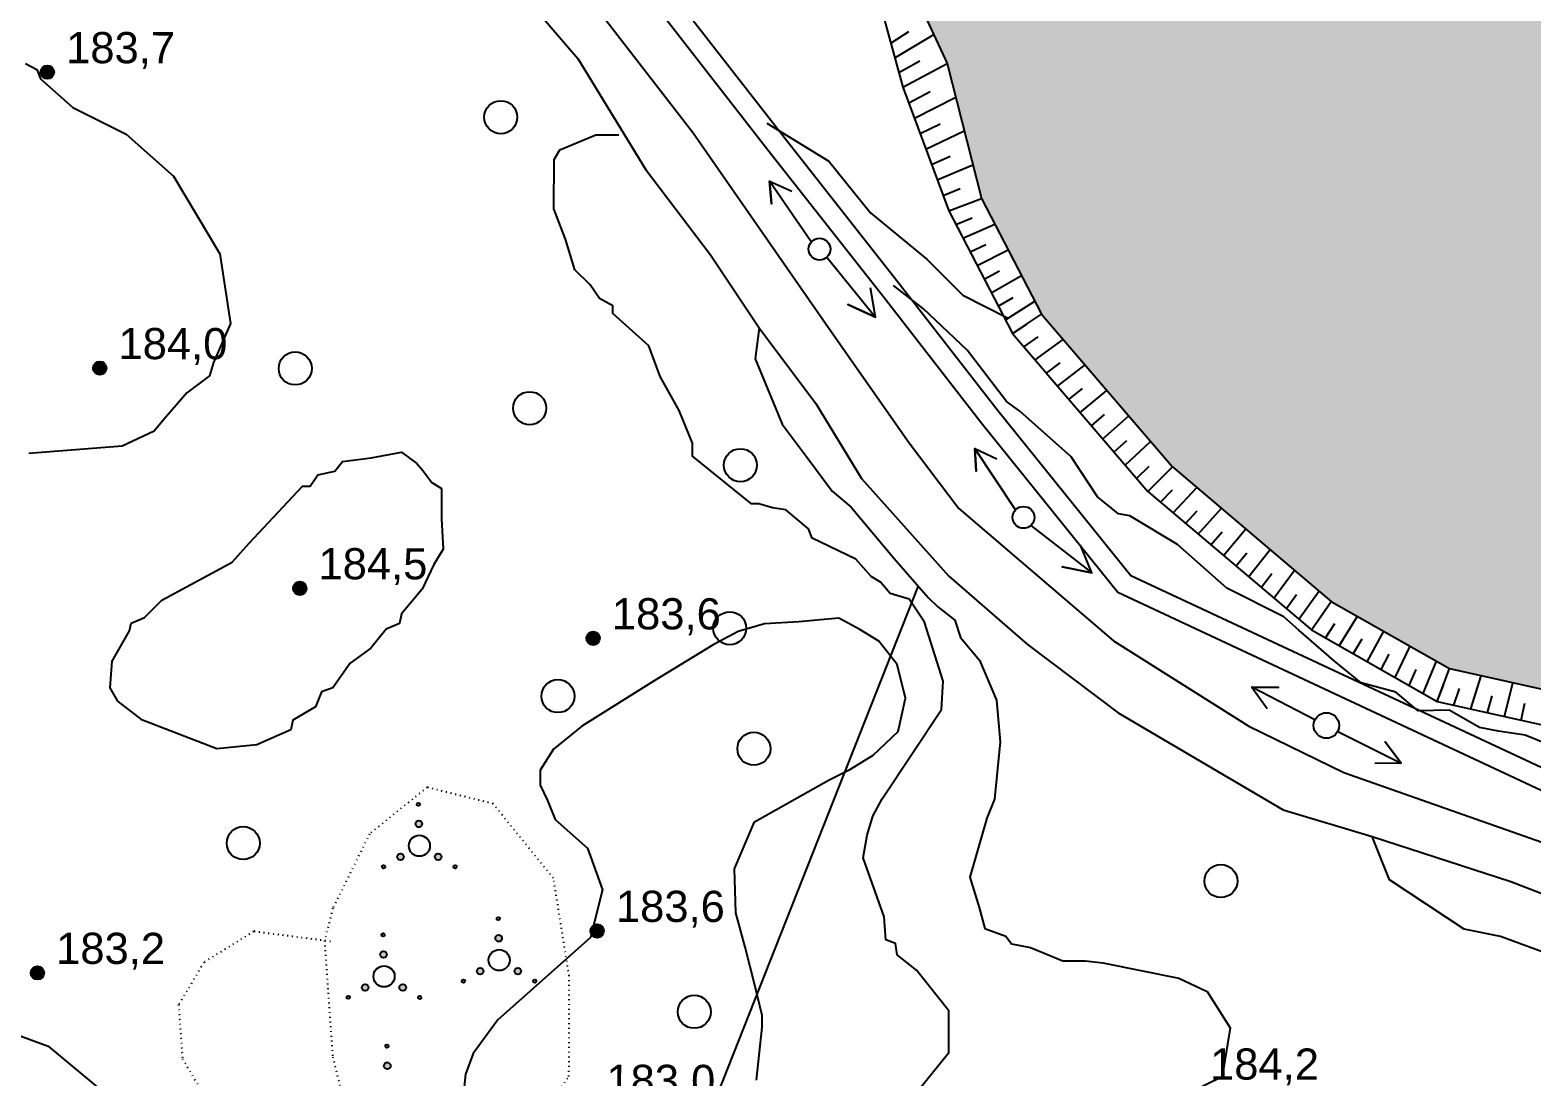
# Model space of a CAD drawing. Header units: millimetres. Extents: x 6243 to 9314, y 4730 to 7085.
# Drawn here: x 6954 to 7117.9, y 6244.3 to 6358.5 of the extents above; entities that cross this region are included whole.
import ezdxf

# ---------------------------------------------------------------- set-up
doc = ezdxf.new("R2010")
doc.units = ezdxf.units.MM
doc.header["$LTSCALE"] = 0.7
doc.linetypes.add('ACAD_ISO07W100', pattern=[3, 0, -3])
for name, color, linetype in [('відм', 14, 'Continuous'), ('горизонталі', 22, 'Continuous'), ('дерево', 7, 'Continuous'), ('кущ', 7, 'Continuous'), ('Откос', 7, 'Continuous'), ('чорн', 255, 'Continuous')]:
    doc.layers.add(name, color=color, linetype=linetype)
doc.styles.get("Standard").update_dxf_attribs({"font": 'arial.ttf'})

# ---------------------------------------------------------------- blocks, each defined once
blk = doc.blocks.new('2')
at = {"layer": 'чорн', "color": 7, "ltscale": 0.2, "transparency": 33554687}
for points in [[(5384.233, 2474.058), (5382.066, 2477.267), (5383.331, 2476.55), (5382.066, 2477.267), (5382.248, 2475.845)], [(5385.02, 2472.908), (5387.227, 2469.727), (5387.017, 2471.165), (5387.227, 2469.727), (5385.968, 2470.41)]]:
    blk.add_lwpolyline(points, dxfattribs=at)
blk.add_circle((5384.633, 2473.487), 0.697, dxfattribs=at)

msp = doc.modelspace()

# ---------------------------------------------------------------- hatches: boundary and pattern name
at = {"layer": 'відм', "ltscale": 0.2, "true_color": 0x000000}
h = msp.add_hatch(color=18, dxfattribs=at)
h.dxf.hatch_style = 1
h.paths.add_polyline_path([(6956.67, 6353.91, 1), (6955.2, 6353.92, 1)])
h = msp.add_hatch(color=18, dxfattribs=at)
h.dxf.hatch_style = 1
h.paths.add_polyline_path([(6962.38, 6321.63, 1), (6960.92, 6321.64, 1)])
h = msp.add_hatch(color=18, dxfattribs=at)
h.dxf.hatch_style = 1
h.paths.add_polyline_path([(6984.2, 6297.62, 1), (6982.74, 6297.62, 1)])
h = msp.add_hatch(color=18, dxfattribs=at)
h.dxf.hatch_style = 1
h.paths.add_polyline_path([(7016.21, 6292.16, 1), (7014.74, 6292.17, 1)])
h = msp.add_hatch(color=18, dxfattribs=at)
h.dxf.hatch_style = 1
h.paths.add_polyline_path([(7016.65, 6260.25, 1), (7015.18, 6260.25, 1)])
h = msp.add_hatch(color=18, dxfattribs=at)
h.dxf.hatch_style = 1
h.paths.add_polyline_path([(6955.58, 6255.67, 1), (6954.12, 6255.67, 1)])
at = {"layer": 'кущ', "ltscale": 0.2, "true_color": 0x000000}
h = msp.add_hatch(color=18, dxfattribs=at)
h.dxf.hatch_style = 1
h.paths.add_polyline_path([(6996.47, 6271.56), (6996.46, 6272.28, -0.133506), (6996.64, 6272.23, -0.764437)])
h.paths.add_polyline_path([(6996.47, 6271.56, -0.133506), (6996.29, 6271.6, -0.764437), (6996.46, 6272.28)])
h.paths.add_polyline_path([(6996.42, 6274.24, -0.133506), (6996.51, 6274.21, -0.764437), (6996.43, 6273.88)])
h.paths.add_polyline_path([(6996.42, 6274.24), (6996.43, 6273.88, -0.133506), (6996.33, 6273.9, -0.764437)])
h = msp.add_hatch(color=18, dxfattribs=at)
h.dxf.hatch_style = 1
h.paths.add_polyline_path([(6994.78, 6268.52), (6994.15, 6268.16, -0.133506), (6994.1, 6268.34, -0.764437)])
h.paths.add_polyline_path([(6994.78, 6268.52, -0.133506), (6994.83, 6268.34, -0.764437), (6994.15, 6268.16)])
h.paths.add_polyline_path([(6992.46, 6267.17, -0.133506), (6992.44, 6267.26, -0.764437), (6992.77, 6267.35)])
h.paths.add_polyline_path([(6992.46, 6267.17), (6992.77, 6267.35, -0.133506), (6992.8, 6267.26, -0.764437)])
h = msp.add_hatch(color=18, dxfattribs=at)
h.dxf.hatch_style = 1
h.paths.add_polyline_path([(6998.25, 6268.52), (6998.88, 6268.15, 0.133506), (6998.93, 6268.33, 0.764437)])
h.paths.add_polyline_path([(6998.25, 6268.52, 0.133506), (6998.2, 6268.33, 0.764437), (6998.88, 6268.15)])
h.paths.add_polyline_path([(7000.57, 6267.16, 0.133506), (7000.59, 6267.25, 0.764437), (7000.25, 6267.34)])
h.paths.add_polyline_path([(7000.57, 6267.16), (7000.25, 6267.34, 0.133506), (7000.23, 6267.25, 0.764437)])
h = msp.add_hatch(color=18, dxfattribs=at)
h.dxf.hatch_style = 1
h.paths.add_polyline_path([(7005.17, 6259.08), (7005.16, 6259.81, -0.133506), (7005.34, 6259.76, -0.764437)])
h.paths.add_polyline_path([(7005.17, 6259.08, -0.133506), (7004.99, 6259.13, -0.764437), (7005.16, 6259.81)])
h.paths.add_polyline_path([(7005.12, 6261.77, -0.133506), (7005.21, 6261.74, -0.764437), (7005.13, 6261.4)])
h.paths.add_polyline_path([(7005.12, 6261.77), (7005.13, 6261.4, -0.133506), (7005.03, 6261.43, -0.764437)])
h = msp.add_hatch(color=18, dxfattribs=at)
h.dxf.hatch_style = 1
h.paths.add_polyline_path([(6992.61, 6257.31), (6992.6, 6258.03, -0.133506), (6992.78, 6257.98, -0.764437)])
h.paths.add_polyline_path([(6992.61, 6257.31, -0.133506), (6992.43, 6257.35, -0.764437), (6992.6, 6258.03)])
h.paths.add_polyline_path([(6992.56, 6259.99, -0.133506), (6992.65, 6259.97, -0.764437), (6992.57, 6259.63)])
h.paths.add_polyline_path([(6992.56, 6259.99), (6992.57, 6259.63, -0.133506), (6992.47, 6259.65, -0.764437)])
h = msp.add_hatch(color=18, dxfattribs=at)
h.dxf.hatch_style = 1
h.paths.add_polyline_path([(7003.48, 6256.05), (7002.85, 6255.68, -0.133506), (7002.8, 6255.87, -0.764437)])
h.paths.add_polyline_path([(7003.48, 6256.05, -0.133506), (7003.53, 6255.87, -0.764437), (7002.85, 6255.68)])
h.paths.add_polyline_path([(7001.16, 6254.69, -0.133506), (7001.14, 6254.79, -0.764437), (7001.47, 6254.88)])
h.paths.add_polyline_path([(7001.16, 6254.69), (7001.47, 6254.88, -0.133506), (7001.5, 6254.79, -0.764437)])
h = msp.add_hatch(color=18, dxfattribs=at)
h.dxf.hatch_style = 1
h.paths.add_polyline_path([(7006.95, 6256.05), (7007.58, 6255.68, 0.133506), (7007.63, 6255.86, 0.764437)])
h.paths.add_polyline_path([(7006.95, 6256.05, 0.133506), (7006.9, 6255.86, 0.764437), (7007.58, 6255.68)])
h.paths.add_polyline_path([(7009.26, 6254.69, 0.133506), (7009.29, 6254.78, 0.764437), (7008.95, 6254.87)])
h.paths.add_polyline_path([(7009.26, 6254.69), (7008.95, 6254.87, 0.133506), (7008.93, 6254.78, 0.764437)])
h = msp.add_hatch(color=18, dxfattribs=at)
h.dxf.hatch_style = 1
h.paths.add_polyline_path([(6990.91, 6254.27), (6990.29, 6253.91, -0.133506), (6990.24, 6254.09, -0.764437)])
h.paths.add_polyline_path([(6990.91, 6254.27, -0.133506), (6990.96, 6254.09, -0.764437), (6990.29, 6253.91)])
h.paths.add_polyline_path([(6988.6, 6252.92, -0.133506), (6988.58, 6253.01, -0.764437), (6988.91, 6253.1)])
h.paths.add_polyline_path([(6988.6, 6252.92), (6988.91, 6253.1, -0.133506), (6988.94, 6253.01, -0.764437)])
h = msp.add_hatch(color=18, dxfattribs=at)
h.dxf.hatch_style = 1
h.paths.add_polyline_path([(6994.39, 6254.27), (6995.02, 6253.9, 0.133506), (6995.07, 6254.08, 0.764437)])
h.paths.add_polyline_path([(6994.39, 6254.27, 0.133506), (6994.34, 6254.09, 0.764437), (6995.02, 6253.9)])
h.paths.add_polyline_path([(6996.7, 6252.91, 0.133506), (6996.73, 6253, 0.764437), (6996.39, 6253.09)])
h.paths.add_polyline_path([(6996.7, 6252.91), (6996.39, 6253.09, 0.133506), (6996.37, 6253, 0.764437)])
h = msp.add_hatch(color=18, dxfattribs=at)
h.dxf.hatch_style = 1
h.paths.add_polyline_path([(6993.03, 6245.19), (6993.01, 6245.91, -0.133506), (6993.2, 6245.86, -0.764437)])
h.paths.add_polyline_path([(6993.03, 6245.19, -0.133506), (6992.84, 6245.23, -0.764437), (6993.01, 6245.91)])
h.paths.add_polyline_path([(6992.97, 6247.87, -0.133506), (6993.06, 6247.85, -0.764437), (6992.98, 6247.51)])
h.paths.add_polyline_path([(6992.97, 6247.87), (6992.98, 6247.51, -0.133506), (6992.89, 6247.53, -0.764437)])
at = {"layer": 'чорн', "ltscale": 0.2, "true_color": 0x7aafdf}
h = msp.add_hatch(color=143, dxfattribs=at)
h.dxf.hatch_style = 1
h.paths.add_polyline_path([(7051.75, 6427.54), (7031.34, 6453.15), (7022.25, 6462.51), (7015.11, 6472.69), (7010.39, 6476.75), (7001.48, 6476.76), (6987.69, 6472.9), (6973.26, 6462.38), (6971.88, 6455.72), (6976.76, 6443.52), (6997.48, 6410.18), (7007.67, 6392.59), (7026.81, 6374.67), (7035.19, 6370.66), (7042.41, 6369.66), (7049.68, 6364.37), (7054.11, 6354.88), (7057.84, 6340.15), (7064.39, 6327.53), (7078.67, 6310.87), (7096.01, 6296.2), (7108.92, 6288.86), (7127.85, 6284.65), (7147.64, 6288.17), (7163.92, 6295.21), (7169.66, 6301.46), (7169.67, 6310.63), (7164.33, 6323.05), (7167.4, 6330.72), (7174.91, 6335.08), (7181.97, 6334.65), (7195.62, 6326.8), (7197.17, 6332.87), (7193.6, 6342.08), (7194.62, 6345.7), (7202.29, 6346.8), (7202.3, 6350.91), (7195.58, 6358.81), (7187.28, 6364.32), (7187.27, 6355.54), (7180.44, 6341.92), (7173.35, 6345.22), (7175.83, 6357.12), (7182.04, 6367.79), (7180.02, 6369.13), (7172.93, 6372.53), (7160.44, 6381.4), (7145.48, 6387.4), (7121.91, 6389.59), (7106.03, 6393.78), (7078.64, 6402.84), (7070.07, 6407.22)])

# ---------------------------------------------------------------- linework, layer by layer
at = {"layer": 'відм', "color": 18, "ltscale": 0.2, "true_color": 0x000000}
for centre in [(6955.93, 6353.92), (6961.65, 6321.64), (6983.47, 6297.62), (7015.47, 6292.17), (7015.91, 6260.25), (6954.85, 6255.67)]:
    msp.add_circle(centre, 0.733, dxfattribs=at)
at = {"layer": 'горизонталі', "color": 18, "true_color": 0x000000}
for points in [[(6953.54, 6354.85), (6954.79, 6354.22), (6955.2, 6353.18), (6958.72, 6350.07), (6964.53, 6347.16), (6969.71, 6342.59), (6974.74, 6334.1), (6975.92, 6326.5), (6974.05, 6322.25), (6973.63, 6320.79), (6971.14, 6318.93), (6968.64, 6316.03), (6967.6, 6314.78), (6964.08, 6313.13), (6953.91, 6312.31)], [(7034.44, 6348.35), (7041.2, 6344.23), (7045.75, 6338.59), (7051.9, 6333.47), (7055.81, 6329.59), (7060.75, 6327.07)], [(7047.74, 6238.88), (7054.28, 6247.01), (7054.29, 6251.54), (7050.74, 6255.97), (7048.66, 6257.63), (7048.46, 6258.88), (7047.42, 6259.29), (7047.22, 6261.78), (7044.94, 6268.22), (7045.36, 6270.71), (7045.98, 6272.78), (7047.02, 6274.65), (7053.47, 6284.39), (7053.68, 6287.5), (7051.61, 6293.94), (7049.95, 6296.43), (7047.88, 6297.05), (7046.84, 6298.3), (7045.81, 6298.92), (7044.15, 6300.79), (7039.38, 6303.08), (7038.97, 6304.12), (7036.48, 6306.2), (7035.03, 6306.41), (7033.57, 6306.82), (7032.74, 6306.82), (7026.32, 6312.02), (7026.32, 6313.47), (7024.87, 6317), (7022.8, 6320.74), (7021.56, 6324.06), (7017.62, 6327.59), (7017.62, 6328.42), (7016.17, 6329.25), (7015.14, 6330.71), (7013.48, 6332.37), (7012.45, 6335.69), (7011.2, 6339.01), (7011.21, 6344.4), (7011.83, 6345.44), (7015.78, 6347.1), (7018.27, 6347.09)], [(7119.65, 6280.58), (7117.16, 6281.62), (7114.26, 6282.04), (7112.18, 6282.45), (7108.87, 6284.33), (7105.48, 6284.26), (7103.03, 6286.3), (7099.28, 6287.31), (7096.31, 6289.71), (7092.48, 6293.06), (7090.83, 6294.51), (7084.61, 6297.63), (7079.22, 6302.41), (7074.03, 6305.53), (7072.79, 6305.74), (7070.51, 6307.61), (7067.61, 6311.97), (7062.01, 6316.96), (7060.56, 6318), (7056.28, 6323.6), (7051.5, 6328.1), (7048.23, 6330.66)], [(7033.58, 6326.05), (7033.15, 6322.67), (7036.1, 6315.53), (7038.83, 6311.88), (7041.56, 6308.22), (7043.62, 6306.46), (7048.33, 6300.89), (7052.03, 6296.63), (7053.07, 6295.6), (7054.93, 6294.14), (7055.55, 6292.27), (7057.62, 6289.78), (7059.49, 6285.42), (7059.89, 6280.86), (7059.26, 6274.63), (7058.43, 6272.56), (7056.56, 6266.13), (7057.59, 6262.81), (7058.21, 6260.52), (7060.49, 6259.69), (7061.11, 6258.86), (7063.19, 6258.44), (7066.71, 6256.99), (7069.2, 6256.98), (7071.07, 6256.77), (7079.37, 6255.11), (7082.48, 6253.65), (7084.96, 6249.7), (7084.11, 6244.33), (7076.48, 6240.59)], [(6996.88, 6310.48), (6997.89, 6309.15), (6998.93, 6308.52), (6998.92, 6305.2), (6999.13, 6301.88), (6998.09, 6300.23), (6996.84, 6297.53), (6994.55, 6294.83), (6994.34, 6293.8), (6992.89, 6293.18), (6991.23, 6291.1), (6988.95, 6289.45), (6987.07, 6286.75), (6985.83, 6286.34), (6985.2, 6284.68), (6982.71, 6283.23), (6982.5, 6282.19), (6978.77, 6280.54), (6974.41, 6280.13), (6966.32, 6283.25), (6963.63, 6285.33), (6962.8, 6286.78), (6963.01, 6289.68), (6964.88, 6293), (6965.09, 6293.83), (6966.54, 6294.45), (6968.41, 6296.32), (6976.09, 6300.46), (6977.96, 6302.53), (6983.78, 6308.75), (6984.61, 6308.75), (6985.44, 6309.99), (6987.31, 6310.4), (6988.14, 6311.44), (6991.25, 6311.85), (6994.57, 6312.47), (6996.23, 6311.22), (6996.88, 6310.48)], [(7033.29, 6243.96), (7033.92, 6249.76), (7033.92, 6251.01), (7033.1, 6254.33), (7032.07, 6258.48), (7031.03, 6262.22), (7030.89, 6267.04), (7033.09, 6272.15), (7041.22, 6276.73), (7043.57, 6277.88), (7046.04, 6279.43), (7048.77, 6282.02), (7049.55, 6285.64), (7048.64, 6289.3), (7046.63, 6291.87), (7044.56, 6293.12), (7042.27, 6294.36), (7037.92, 6293.95), (7034.18, 6293.75), (7031.28, 6292.92), (7028.58, 6291.47), (7022.14, 6287.54), (7014.25, 6282.57), (7011.14, 6280.08), (7009.68, 6277.8), (7009.68, 6276.14), (7010.51, 6274.48), (7011.33, 6272.41), (7014.86, 6269.29), (7016.51, 6264.72), (7015.18, 6259.52), (7010.23, 6255.12), (7005.09, 6250.55), (7002.38, 6246.9), (7001.55, 6244.62), (7001.34, 6242.54)], [(7136.04, 6219.69), (7137.46, 6222.75), (7137.98, 6235.27), (7137.29, 6245.33), (7130.25, 6253.4), (7125.18, 6256.59), (7120.39, 6257.48), (7114.47, 6259.66), (7110.52, 6260.43), (7102.37, 6265.82), (7100.47, 6270.57)], [(6951.19, 6249.45), (6956.02, 6247.67), (6962.76, 6242.07), (6970.16, 6235.93), (6976.3, 6229.13), (6979.26, 6224.59), (6980.55, 6220.14)]]:
    msp.add_lwpolyline(points, dxfattribs=at)
at = {"layer": 'дерево', "color": 18, "ltscale": 0.2, "true_color": 0x000000}
for centre in [(7005.4, 6349.01), (6982.97, 6321.6), (7008.55, 6317.27), (7031.54, 6311.05), (7030.38, 6293.27), (7011.64, 6285.86), (7033.01, 6280.13), (6977.3, 6269.83), (7083.96, 6265.69), (7026.51, 6251.43)]:
    msp.add_circle(centre, 1.8, dxfattribs=at)
at = {"layer": 'кущ', "color": 18, "ltscale": 0.2, "true_color": 0x000000}
for centre, radius in [((6996.42, 6274.06), 0.181), ((6996.47, 6271.92), 0.362), ((6996.52, 6269.54), 1.15), ((6994.46, 6268.34), 0.362), ((6998.57, 6268.33), 0.362), ((6992.62, 6267.26), 0.181), ((7000.41, 6267.25), 0.181), ((7005.12, 6261.59), 0.181), ((6992.56, 6259.81), 0.181), ((7005.17, 6259.45), 0.362), ((6992.61, 6257.67), 0.362), ((7005.22, 6257.07), 1.15), ((6992.66, 6255.29), 1.15), ((7003.16, 6255.87), 0.362), ((7007.27, 6255.86), 0.362), ((6990.6, 6254.09), 0.362), ((6994.7, 6254.08), 0.362), ((7001.32, 6254.79), 0.181), ((7009.11, 6254.78), 0.181), ((6988.76, 6253.01), 0.181), ((6996.55, 6253), 0.181), ((6992.97, 6247.69), 0.181), ((6993.02, 6245.55), 0.362)]:
    msp.add_circle(centre, radius, dxfattribs=at)
at = {"layer": 'Откос', "color": 18, "ltscale": 0.5, "true_color": 0x000000}
for p, q in [((7047.96, 6357.08), (7049.93, 6358.35)), ((7048.4, 6355.47), (7052.63, 6358.04)), ((7048.83, 6353.87), (7051.1, 6355.17)), ((7049.27, 6352.27), (7054.11, 6354.88)), ((7049.27, 6352.27), (7054.11, 6354.88)), ((7049.9, 6350.59), (7052.24, 6351.81)), ((7050.52, 6348.9), (7055.04, 6351.2)), ((7051.15, 6347.22), (7053.33, 6348.29)), ((7051.77, 6345.53), (7055.97, 6347.51)), ((7052.4, 6343.85), (7054.42, 6344.76)), ((7053.02, 6342.16), (7056.91, 6343.83)), ((7053.65, 6340.48), (7055.51, 6341.23)), ((7054.27, 6338.79), (7057.84, 6340.15)), ((7054.27, 6338.79), (7057.84, 6340.15)), ((7055.04, 6337.3), (7056.81, 6338.02)), ((7055.82, 6335.82), (7059.29, 6337.34)), ((7056.59, 6334.33), (7058.31, 6335.14)), ((7057.36, 6332.84), (7060.75, 6334.54)), ((7058.14, 6331.35), (7059.81, 6332.25)), ((7058.91, 6329.86), (7062.21, 6331.74)), ((7059.68, 6328.38), (7061.31, 6329.36)), ((7060.45, 6326.89), (7063.66, 6328.94)), ((7061.23, 6325.4), (7064.39, 6327.53)), ((7061.23, 6325.4), (7062.81, 6326.47)), ((7062.46, 6323.96), (7064.02, 6325.05)), ((7063.69, 6322.53), (7066.77, 6324.76)), ((7064.92, 6321.09), (7066.44, 6322.23)), ((7066.15, 6319.66), (7069.15, 6321.98)), ((7067.38, 6318.22), (7068.86, 6319.41)), ((7068.61, 6316.79), (7071.53, 6319.2)), ((7069.84, 6315.35), (7071.28, 6316.58)), ((7071.07, 6313.92), (7073.91, 6316.43)), ((7072.3, 6312.48), (7073.7, 6313.76)), ((7073.53, 6311.04), (7076.29, 6313.65)), ((7074.76, 6309.61), (7076.12, 6310.93)), ((7075.99, 6308.17), (7078.67, 6310.87)), ((7075.99, 6308.17), (7078.67, 6310.87)), ((7078.74, 6305.85), (7081.34, 6308.61)), ((7077.36, 6307.01), (7078.68, 6308.38)), ((7080.11, 6304.69), (7081.39, 6306.09)), ((7081.48, 6303.53), (7084.01, 6306.36)), ((7082.85, 6302.37), (7084.1, 6303.8)), ((7084.23, 6301.21), (7086.67, 6304.1)), ((7085.6, 6300.05), (7086.8, 6301.51)), ((7086.97, 6298.89), (7089.34, 6301.84)), ((7088.34, 6297.72), (7089.51, 6299.22)), ((7089.72, 6296.56), (7092.01, 6299.59)), ((7092.46, 6294.24), (7094.68, 6297.33)), ((7091.09, 6295.4), (7092.22, 6296.93)), ((7093.83, 6293.08), (7096.01, 6296.2)), ((7093.83, 6293.08), (7094.92, 6294.64)), ((7095.36, 6292.21), (7096.4, 6293.8)), ((7096.88, 6291.35), (7098.88, 6294.57)), ((7098.4, 6290.48), (7099.36, 6292.12)), ((7099.93, 6289.62), (7101.75, 6292.94)), ((7102.97, 6287.88), (7104.62, 6291.31)), ((7101.45, 6288.75), (7102.32, 6290.44)), ((7106.02, 6286.15), (7107.48, 6289.67)), ((7107.54, 6285.28), (7108.92, 6288.86)), ((7104.49, 6287.02), (7105.27, 6288.75)), ((7111.22, 6284.47), (7112.36, 6288.09)), ((7114.89, 6283.65), (7115.8, 6287.33)), ((7107.54, 6285.28), (7108.23, 6287.07)), ((7109.38, 6284.87), (7110.01, 6286.68)), ((7113.06, 6284.06), (7113.57, 6285.88)), ((7116.73, 6283.24), (7117.13, 6285.09))]:
    msp.add_line(p, q, dxfattribs=at)
at = {"layer": 'чорн', "color": 18, "ltscale": 0.5, "true_color": 0x000000}
for p, q in [((7049.68, 6364.37), (7054.11, 6354.88)), ((7046.66, 6361.88), (7049.27, 6352.27)), ((7054.11, 6354.88), (7057.84, 6340.15)), ((7049.27, 6352.27), (7054.27, 6338.79)), ((7057.84, 6340.15), (7064.39, 6327.53)), ((7054.27, 6338.79), (7061.23, 6325.4)), ((7064.39, 6327.53), (7078.67, 6310.87)), ((7061.23, 6325.4), (7075.99, 6308.17)), ((7078.67, 6310.87), (7096.01, 6296.2)), ((7075.99, 6308.17), (7093.83, 6293.08)), ((7096.01, 6296.2), (7108.92, 6288.86)), ((7093.83, 6293.08), (7107.54, 6285.28)), ((7108.92, 6288.86), (7127.85, 6284.65)), ((7107.54, 6285.28), (7127.77, 6280.79))]:
    msp.add_line(p, q, dxfattribs=at)
at = {"layer": 'чорн', "color": 18, "true_color": 0x000000}
for points in [[(7245.25, 6546.17), (7221.12, 6566.12), (7182.2, 6592.84), (7145.05, 6584.35), (7103.6, 6565), (7070.45, 6540.95), (7036.9, 6515.79), (7012.31, 6498.32), (6989.83, 6482.25), (6959.24, 6463), (6968.42, 6438.79), (6993.57, 6403.41), (7011.11, 6376.73), (7023.43, 6359.7), (7034.53, 6345.45), (7047.22, 6329.34), (7057.92, 6315.58), (7072.73, 6297.21), (7125.68, 6272.46), (7130.71, 6270.27), (7162.11, 6260.07), (7195.89, 6249.8), (7206.71, 6266.46)], [(7243.82, 6544.44), (7219.77, 6564.33), (7181.74, 6590.43), (7145.79, 6582.22), (7104.74, 6563.05), (7071.78, 6539.15), (7038.22, 6513.98), (7013.61, 6496.5), (6991.09, 6480.39), (6961.99, 6462.08), (6970.42, 6439.85), (6995.42, 6404.68), (7012.95, 6378), (7025.22, 6361.05), (7036.3, 6346.83), (7048.98, 6330.72), (7059.68, 6316.98), (7074.15, 6299.02), (7126.6, 6274.51), (7131.51, 6272.37), (7162.78, 6262.21), (7194.93, 6252.44), (7204.83, 6267.68)], [(6958.49, 6461.53), (6965.86, 6438.24), (6979.64, 6416.92), (7000.94, 6385.41), (7016.94, 6359.53), (7026.39, 6347.31), (7041.46, 6325.62), (7049.96, 6313.48), (7055.38, 6306.31), (7072.23, 6291.91), (7087.02, 6282.59), (7097.38, 6277.55), (7126.23, 6267.39)], [(6952.91, 6439.33), (6966.93, 6422.18), (6979.54, 6405.94), (6981.68, 6401.8), (6984.95, 6396.49), (6994.98, 6384.26), (7009.56, 6360.37), (7013.82, 6355.42), (7021.17, 6343.33), (7028.27, 6334), (7033.58, 6326.05), (7039.76, 6317.77), (7044.76, 6309.61), (7054.28, 6298.94), (7062.87, 6291.51), (7072.77, 6284.05), (7090.75, 6273.47), (7100.47, 6270.57), (7115.61, 6265.64), (7137.83, 6257.06), (7152.54, 6252.35), (7173.76, 6244.52), (7188.29, 6241.6)]]:
    msp.add_lwpolyline(points, dxfattribs=at)
at = {"layer": 'чорн', "color": 18, "ltscale": 0.2, "true_color": 0x000000}
for points in [[(7039.27, 6335.41), (7034.72, 6342.03), (7034.93, 6339.55), (7034.72, 6342.03), (7037.14, 6340.95)], [(7040.98, 6333.74), (7046.27, 6327.18), (7043.27, 6328.59), (7046.27, 6327.18), (7045.75, 6330.4)], [(7061.54, 6306.17), (7057.12, 6312.88), (7057.27, 6310.39), (7057.12, 6312.88), (7059.52, 6311.75)], [(7063.21, 6304.47), (7069.89, 6299.31), (7066.64, 6299.98), (7069.89, 6299.31), (7068.63, 6302.33)], [(7050.93, 6297.9), (7027.87, 6239.55), (6918.97, 6216.32), (6910.66, 6204.42), (6911.6, 5663.07), (7005.23, 5664.36)]]:
    msp.add_lwpolyline(points, dxfattribs=at)
at = {"layer": 'чорн', "color": 18, "linetype": 'ACAD_ISO07W100', "ltscale": 0.2, "true_color": 0x000000}
msp.add_lwpolyline([(6986.84, 6259.1), (6978.45, 6260.19), (6973.01, 6256.81), (6970.25, 6252.21), (6970.67, 6246.31), (6973.07, 6242.25), (6979.06, 6238.45), (6985.4, 6237.14), (6991.43, 6236.39), (6997.33, 6236.38), (7004.35, 6236.96), (7009, 6239.04), (7012.84, 6244.38), (7012.86, 6255.36), (7011.15, 6265.99), (7004.56, 6274.12), (6997.38, 6275.91), (6991.08, 6270.84), (6987.07, 6262.72), (6986.17, 6259.19), (6987.06, 6246.5), (6989.53, 6236.62)], dxfattribs=at)
at = {"layer": 'чорн', "color": 18, "ltscale": 0.2, "true_color": 0x000000}
for centre in [(7040.17, 6334.62), (7062.42, 6305.36)]:
    msp.add_circle(centre, 1.19, dxfattribs=at)

# ---------------------------------------------------------------- block references
at = {"layer": 'чорн', "color": 18, "true_color": 0x000000, "xscale": 2, "yscale": 2, "zscale": 2, "rotation": 28.58091810426381}
msp.add_blockref('2', (5.15, -3213.5), dxfattribs=at)

# ---------------------------------------------------------------- texts
at = {"layer": 'чорн', "color": 18, "ltscale": 0.2, "true_color": 0x000000, "char_height": 3.4, "attachment_point": 1, "rotation": 359.9325}
for s, insert in [('183,7', (6957.98, 6358.3)), ('184,0', (6963.69, 6326.02)), ('184,5', (6985.51, 6302.01)), ('183,6', (7017.52, 6296.55)), ('183,6', (7017.96, 6264.64)), ('183,2', (6956.89, 6260.06)), ('184,2', (7082.78, 6247.44)), ('183,0', (7016.92, 6245.66))]:
    msp.add_mtext_dynamic_manual_height_columns(s, width=2.4374, gutter_width=12.5, heights=[0], dxfattribs=dict(at, insert=insert))

doc.saveas('drawing.dxf')
